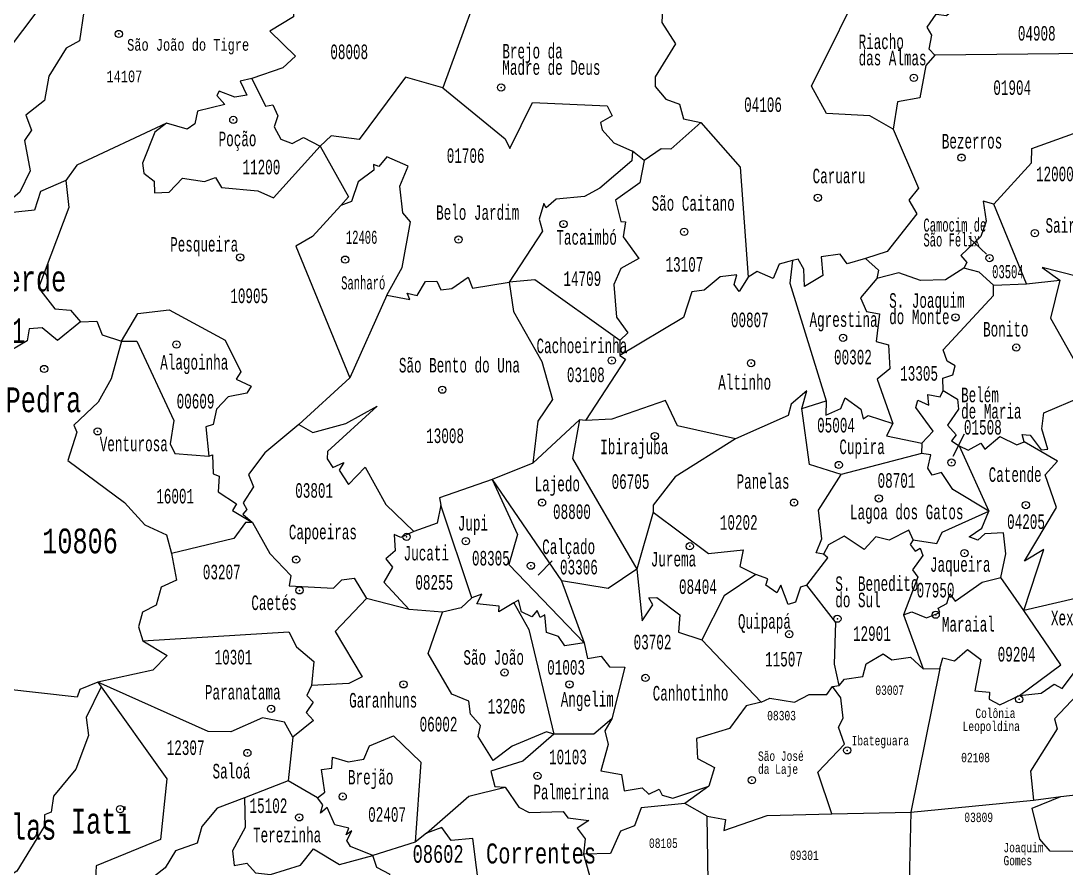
# Model space of a CAD drawing. Header units: millimetres. Extents: x 9851 to 10267, y 23387 to 23778.
# Drawn here: x 10221.05 to 10234.09, y 23633.6 to 23644.17 of the extents above; entities that cross this region are included whole.
import ezdxf
from ezdxf.enums import TextEntityAlignment as Align

# ---------------------------------------------------------------- set-up
doc = ezdxf.new("R2010")
doc.units = ezdxf.units.MM
doc.layers.add('3', color=7, linetype='Continuous')
doc.styles.add('MONOTXT', font='MONOTXT', dxfattribs={"height": 0.2})

# ---------------------------------------------------------------- blocks, each defined once
blk = doc.blocks.new('SEDE')
at = {"layer": '3', "color": 7, "linetype": 'Continuous'}
blk.add_circle((0, 0), 0.00451, dxfattribs=at)

msp = doc.modelspace()

# ---------------------------------------------------------------- linework, layer by layer
at = {"color": 7, "linetype": 'Continuous'}
for p, q in [((10234.455, 23643.761), (10232.452, 23643.738)), ((10228.827, 23642.424), (10228.681, 23642.541)), ((10233.595, 23640.887), (10233.184, 23641.879)), ((10233.095, 23641.257), (10232.882, 23641.456)), ((10233.182, 23640.87), (10233.595, 23640.887)), ((10233.595, 23640.887), (10234.008, 23640.933)), ((10225.618, 23640.746), (10225.155, 23639.712)), ((10228.523, 23640.18), (10228.524, 23639.992)), ((10225.155, 23639.712), (10224.521, 23639.132)), ((10230.79, 23639.33), (10231.096, 23639.428)), ((10228.02, 23639.191), (10227.437, 23638.65)), ((10228.093, 23639.183), (10228.02, 23639.191)), ((10232.818, 23639.013), (10232.675, 23638.734)), ((10232.289, 23638.9), (10232.285, 23638.768)), ((10232.755, 23638.864), (10233.124, 23638.05)), ((10232.285, 23638.768), (10231.283, 23638.508)), ((10227.437, 23638.65), (10226.931, 23638.444)), ((10226.931, 23638.444), (10227.795, 23637.183)), ((10226.677, 23636.97), (10226.291, 23638.125)), ((10228.938, 23638.038), (10228.732, 23637.326)), ((10227.502, 23637.254), (10227.679, 23637.431)), ((10227.795, 23637.183), (10228.076, 23636.407)), ((10233.562, 23636.814), (10233.272, 23637.223)), ((10234.623, 23637.058), (10233.562, 23636.814)), ((10225.897, 23636.823), (10225.363, 23636.962)), ((10226.309, 23636.791), (10225.897, 23636.823)), ((10232.058, 23636.758), (10232.305, 23636.086)), ((10229.546, 23636.446), (10230.283, 23635.67)), ((10232.512, 23636.088), (10232.151, 23634.296)), ((10232.305, 23636.086), (10232.512, 23636.088)), ((10222.011, 23635.92), (10222.053, 23635.86)), ((10231.173, 23635.865), (10231.256, 23635.876)), ((10224.446, 23635.231), (10224.384, 23634.686)), ((10224.384, 23634.686), (10223.841, 23634.474)), ((10224.75, 23634.477), (10224.384, 23634.686)), ((10229.63, 23634.62), (10229.333, 23634.407)), ((10234.023, 23634.493), (10234.87, 23634.589)), ((10229.611, 23634.245), (10229.333, 23634.407)), ((10232.151, 23634.296), (10233.68, 23634.445)), ((10233.68, 23634.445), (10234.023, 23634.493)), ((10231.166, 23634.277), (10232.151, 23634.296)), ((10232.151, 23634.296), (10232.132, 23633.423)), ((10226.11, 23634.037), (10225.969, 23633.921)), ((10225.969, 23633.921), (10225.442, 23633.758))]:
    msp.add_line(p, q, dxfattribs=at)
for points in [[(10226.332, 23645.692), (10226.934, 23645.032), (10226.315, 23643.331)], [(10224.641, 23645.316), (10224.487, 23644.914), (10224.454, 23644.214), (10224.158, 23644.038), (10224.477, 23643.724), (10224.319, 23643.58), (10223.934, 23643.446)], [(10232.452, 23643.738), (10232.378, 23643.812), (10232.411, 23643.987), (10232.353, 23644.088), (10232.465, 23644.25), (10232.596, 23644.234), (10232.767, 23644.384), (10232.726, 23644.499), (10232.79, 23644.482), (10232.901, 23644.643), (10233.16, 23644.681), (10233.1, 23644.779), (10233.215, 23644.899), (10233.18, 23645.058)], [(10229.645, 23644.835), (10229.414, 23644.676), (10229.449, 23644.622), (10229.232, 23644.473), (10229.142, 23644.284), (10229.055, 23644.32), (10229.044, 23644.147), (10229.218, 23643.88), (10228.962, 23643.468), (10228.962, 23643.349), (10229.097, 23643.191), (10229.266, 23643.125), (10229.317, 23642.942), (10229.532, 23642.899)], [(10231.929, 23642.817), (10231.638, 23642.98), (10231.098, 23643.01), (10230.914, 23643.351), (10231.614, 23644.768)], [(10221.956, 23644.618), (10221.972, 23644.363), (10221.837, 23644.281), (10221.782, 23643.916), (10221.617, 23643.827), (10221.4, 23643.477), (10221.347, 23643.173), (10221.113, 23642.989), (10221.184, 23642.802), (10221.097, 23642.672), (10221.167, 23642.295), (10221.04, 23642.029), (10220.783, 23641.815)], [(10219.314, 23643.547), (10219.689, 23643.523), (10220.141, 23643.788), (10220.344, 23643.767), (10220.54, 23643.848), (10220.885, 23643.793), (10221.268, 23644.3)], [(10232.452, 23643.738), (10232.338, 23643.607), (10232.263, 23643.204), (10231.986, 23643.155), (10231.929, 23642.817)], [(10223.934, 23643.446), (10223.788, 23643.415), (10223.872, 23643.241), (10223.719, 23643.216), (10223.527, 23643.287), (10223.498, 23643.233), (10223.598, 23643.124), (10223.254, 23643.04), (10223.221, 23642.883), (10223.127, 23642.815), (10222.869, 23642.89)], [(10223.934, 23643.446), (10224.103, 23643.101), (10224.193, 23643.119), (10224.259, 23642.982), (10224.212, 23642.843), (10224.295, 23642.691), (10224.435, 23642.636), (10224.576, 23642.712), (10224.784, 23642.603)], [(10226.315, 23643.331), (10225.849, 23643.464), (10225.273, 23642.687), (10224.922, 23642.731), (10224.784, 23642.603)], [(10226.315, 23643.331), (10227.094, 23642.693), (10227.15, 23642.572), (10227.434, 23643.147), (10228.365, 23643.107), (10228.427, 23642.982), (10228.28, 23642.898), (10228.301, 23642.805), (10228.447, 23642.643), (10228.681, 23642.541)], [(10222.869, 23642.89), (10221.751, 23642.365), (10221.615, 23642.174)], [(10222.869, 23642.89), (10222.723, 23642.778), (10222.568, 23642.389), (10222.586, 23642.268), (10222.717, 23642.165), (10222.718, 23642.019), (10222.902, 23642.028), (10223.069, 23642.202), (10223.344, 23642.163), (10223.478, 23642.211), (10223.555, 23642.086), (10224.007, 23642.045), (10224.203, 23641.959), (10224.784, 23642.603)], [(10229.532, 23642.899), (10229.157, 23642.567), (10229.036, 23642.57), (10228.827, 23642.424)], [(10229.532, 23642.899), (10230.021, 23642.341), (10230.122, 23640.971)], [(10231.929, 23642.817), (10232.246, 23642.078), (10232.127, 23641.931), (10232.226, 23641.76), (10231.855, 23641.29), (10231.587, 23641.2)], [(10233.184, 23641.879), (10233.655, 23642.395), (10233.658, 23642.572), (10234.178, 23642.759)], [(10224.784, 23642.603), (10225.14, 23641.973), (10225.044, 23641.864)], [(10225.618, 23640.746), (10225.808, 23641.089), (10225.911, 23641.661), (10225.818, 23641.772), (10225.779, 23642.104), (10225.884, 23642.353), (10225.618, 23642.47), (10225.515, 23642.348), (10225.452, 23642.375), (10225.453, 23642.305), (10225.258, 23642.158), (10225.177, 23641.911), (10225.044, 23641.864)], [(10228.681, 23642.541), (10228.67, 23642.419), (10228.272, 23642.079), (10228.081, 23641.975), (10227.728, 23641.943), (10227.603, 23641.833), (10227.575, 23641.887), (10227.517, 23641.691), (10227.559, 23641.541), (10227.144, 23640.905)], [(10228.827, 23642.424), (10228.773, 23642.146), (10228.466, 23641.931), (10228.534, 23641.665), (10228.591, 23641.658), (10228.565, 23641.472), (10228.758, 23641.203), (10228.535, 23641.079), (10228.448, 23640.877), (10228.48, 23640.47), (10228.62, 23640.276), (10228.523, 23640.18)], [(10221.615, 23642.174), (10221.299, 23642.038), (10221.222, 23641.806), (10220.832, 23641.762), (10220.783, 23641.815)], [(10221.615, 23642.174), (10221.65, 23641.837), (10221.273, 23640.835), (10221.477, 23640.576), (10221.672, 23640.558), (10221.797, 23640.413)], [(10225.044, 23641.864), (10224.691, 23641.476), (10224.482, 23641.355), (10225.155, 23639.712)], [(10233.184, 23641.879), (10233.051, 23641.916), (10233.092, 23641.666), (10233.023, 23641.476), (10232.774, 23641.238), (10232.849, 23641.151), (10232.811, 23641.081)], [(10230.677, 23641.175), (10230.51, 23641.131), (10230.433, 23640.953), (10230.236, 23641.04), (10230.122, 23640.971)], [(10230.677, 23641.175), (10230.641, 23640.896), (10231.096, 23639.428)], [(10231.587, 23641.2), (10231.357, 23641.136), (10231.271, 23641.254), (10231.034, 23641.222), (10231.055, 23640.992), (10230.824, 23640.851), (10230.818, 23641.071), (10230.745, 23641.195), (10230.677, 23641.175)], [(10231.587, 23641.2), (10231.748, 23641.057), (10231.726, 23640.952)], [(10234.488, 23641.16), (10234.229, 23640.979), (10233.788, 23641.088), (10234.008, 23640.933)], [(10232.811, 23641.081), (10232.582, 23640.937), (10232.273, 23640.928), (10232, 23641.023), (10231.726, 23640.952)], [(10233.182, 23640.87), (10233.002, 23641.032), (10232.811, 23641.081)], [(10225.618, 23640.746), (10225.903, 23640.691), (10225.869, 23640.771), (10225.995, 23640.739), (10226.099, 23640.917), (10226.24, 23640.919), (10226.288, 23640.812), (10226.426, 23640.826), (10226.632, 23640.97), (10226.684, 23640.831), (10227.144, 23640.905)], [(10228.523, 23640.18), (10227.46, 23640.937), (10227.144, 23640.905)], [(10227.144, 23640.905), (10227.194, 23640.543), (10227.549, 23639.917), (10227.684, 23639.443), (10227.501, 23639.172), (10227.437, 23638.65)], [(10230.122, 23640.971), (10230.01, 23640.791), (10229.946, 23640.876), (10229.98, 23640.999), (10229.772, 23640.972), (10229.575, 23640.807), (10229.421, 23640.785), (10229.315, 23640.467), (10228.524, 23639.992)], [(10231.726, 23640.952), (10231.523, 23640.713), (10231.596, 23640.539), (10231.762, 23640.51), (10231.719, 23640.168), (10231.873, 23640.125), (10231.887, 23639.826), (10231.731, 23639.698), (10231.926, 23639.145)], [(10234.008, 23640.933), (10233.894, 23640.459), (10234.21, 23639.896), (10234.999, 23640.499)], [(10232.556, 23639.557), (10232.549, 23639.708), (10232.675, 23639.75), (10232.705, 23639.864), (10232.604, 23639.923), (10232.552, 23640.063), (10233.182, 23640.739), (10233.182, 23640.87)], [(10222.306, 23640.169), (10222.51, 23640.516), (10222.901, 23640.562), (10223.601, 23640.184), (10223.795, 23639.79), (10223.738, 23639.698), (10223.924, 23639.61), (10223.871, 23639.521), (10223.639, 23639.475), (10223.492, 23639.322), (10223.449, 23639.13), (10223.361, 23639.103), (10223.398, 23638.737)], [(10221.797, 23640.413), (10221.509, 23640.18), (10221.317, 23640.339), (10221.158, 23640.326), (10221.131, 23640.176), (10220.535, 23639.824)], [(10221.797, 23640.413), (10222.001, 23640.419), (10222.065, 23640.249), (10222.306, 23640.169)], [(10222.306, 23640.169), (10222.177, 23639.7), (10222.017, 23639.412), (10221.712, 23639.123), (10221.751, 23639.038), (10221.638, 23638.681), (10222.345, 23638.161), (10222.597, 23637.88), (10222.87, 23637.755), (10222.932, 23637.522)], [(10222.306, 23640.169), (10222.498, 23640.171), (10222.961, 23639.18), (10222.915, 23638.891), (10222.972, 23638.768), (10223.398, 23638.737)], [(10228.524, 23639.992), (10228.591, 23639.947), (10228.093, 23639.183)], [(10233.564, 23638.917), (10233.541, 23639.009), (10233.637, 23639), (10233.776, 23638.815), (10233.859, 23638.822), (10233.783, 23639.076), (10233.809, 23639.278), (10234.281, 23639.478), (10234.358, 23639.235), (10234.589, 23639.407), (10234.618, 23639.519), (10234.873, 23639.647)], [(10230.79, 23639.33), (10230.855, 23639.55), (10230.657, 23639.386), (10230.622, 23639.243), (10229.963, 23638.953)], [(10231.096, 23639.428), (10231.09, 23639.248), (10231.276, 23639.33), (10231.333, 23639.465), (10231.527, 23639.323), (10231.557, 23639.201), (10231.62, 23639.244), (10231.926, 23639.145)], [(10232.289, 23638.9), (10232.428, 23639.049), (10232.213, 23639.343), (10232.24, 23639.435), (10232.377, 23639.373), (10232.364, 23639.507), (10232.518, 23639.477), (10232.556, 23639.557)], [(10232.556, 23639.557), (10232.734, 23639.447), (10232.747, 23639.322), (10232.61, 23639.123), (10232.716, 23639.001), (10232.66, 23638.927), (10232.755, 23638.864)], [(10224.521, 23639.132), (10224.692, 23639.03), (10225.106, 23639.144), (10225.496, 23639.359), (10224.878, 23638.794), (10224.874, 23638.704), (10224.942, 23638.597), (10225.079, 23638.657), (10225.023, 23638.564), (10225.137, 23638.382), (10225.346, 23638.598), (10225.605, 23638.136), (10225.954, 23637.797)], [(10229.963, 23638.953), (10229.243, 23639.116), (10229.093, 23639.429), (10228.423, 23639.198), (10228.093, 23639.183)], [(10231.283, 23638.508), (10230.887, 23638.632), (10230.79, 23639.33)], [(10228.02, 23639.191), (10227.933, 23638.707), (10228.732, 23637.326)], [(10224.521, 23639.132), (10224.094, 23638.779), (10223.89, 23638.508), (10223.955, 23638.353), (10223.824, 23638.156), (10223.871, 23638.073), (10223.82, 23638.015), (10223.942, 23637.908)], [(10231.926, 23639.145), (10231.847, 23638.989), (10232.289, 23638.9)], [(10229.963, 23638.953), (10229.211, 23638.479), (10228.938, 23638.126), (10228.938, 23638.038)], [(10232.755, 23638.864), (10232.865, 23638.81), (10233.023, 23638.899), (10233.072, 23638.824), (10233.262, 23638.982), (10233.474, 23638.88), (10233.564, 23638.917)], [(10233.562, 23636.814), (10233.808, 23637.571), (10233.567, 23637.427), (10233.969, 23638.096), (10233.828, 23638.502), (10233.98, 23638.673), (10233.564, 23638.917)], [(10223.398, 23638.737), (10223.442, 23638.752), (10223.45, 23638.517), (10223.527, 23638.487), (10223.512, 23638.29), (10223.74, 23638.142), (10223.691, 23638.058), (10223.942, 23637.908)], [(10233.124, 23638.05), (10232.676, 23638.319), (10232.533, 23638.535), (10232.417, 23638.5), (10232.363, 23638.586), (10232.4, 23638.753), (10232.285, 23638.768)], [(10226.931, 23638.444), (10226.273, 23638.219), (10226.291, 23638.125)], [(10226.931, 23638.444), (10227.247, 23637.759), (10227.138, 23637.384), (10228.076, 23636.407)], [(10231.062, 23637.513), (10230.971, 23637.532), (10231.041, 23637.704), (10230.999, 23638.064), (10231.283, 23638.508)], [(10226.291, 23638.125), (10226.246, 23637.9), (10225.954, 23637.797)], [(10228.938, 23638.038), (10229.626, 23637.522), (10230.06, 23637.568), (10230.018, 23637.362), (10230.217, 23637.261)], [(10232.181, 23637.695), (10232.476, 23637.647), (10232.54, 23637.791), (10233.124, 23638.05)], [(10233.272, 23637.223), (10233.337, 23637.52), (10233.307, 23637.782), (10233.073, 23637.767), (10232.986, 23637.691), (10232.88, 23637.732), (10233.038, 23637.837), (10233.124, 23638.05)], [(10223.942, 23637.908), (10223.853, 23637.909), (10223.707, 23637.711), (10222.932, 23637.522)], [(10223.942, 23637.908), (10224.156, 23637.522), (10224.421, 23637.249), (10224.4, 23637.121), (10224.952, 23637.09), (10225.057, 23637.196), (10225.21, 23637.214), (10225.363, 23636.962)], [(10225.954, 23637.797), (10225.792, 23637.722), (10225.708, 23637.761), (10225.719, 23637.556), (10225.604, 23637.455), (10225.688, 23637.354), (10225.58, 23637.167), (10225.897, 23636.823)], [(10232.181, 23637.695), (10232.124, 23637.815), (10231.88, 23637.69), (10231.716, 23637.732), (10231.571, 23637.574), (10231.32, 23637.738), (10231.123, 23637.63), (10231.062, 23637.513)], [(10232.181, 23637.695), (10232.144, 23637.635), (10232.203, 23637.55), (10232.268, 23637.588), (10232.302, 23637.5), (10232.171, 23637.319), (10232.238, 23637.228), (10232.058, 23636.758)], [(10222.932, 23637.522), (10222.994, 23637.192), (10222.803, 23637.104), (10222.741, 23636.879), (10222.571, 23636.792), (10222.518, 23636.609), (10222.574, 23636.432)], [(10230.852, 23637.128), (10231.116, 23637.469), (10231.062, 23637.513)], [(10228.732, 23637.326), (10228.378, 23637.087), (10227.795, 23637.183)], [(10228.732, 23637.326), (10228.799, 23636.684), (10228.933, 23636.884), (10228.885, 23636.972), (10228.985, 23636.973), (10229.271, 23636.76), (10229.252, 23636.543), (10229.546, 23636.446)], [(10230.217, 23637.261), (10229.825, 23636.993), (10229.546, 23636.446)], [(10230.852, 23637.128), (10230.775, 23637.101), (10230.713, 23636.915), (10230.622, 23636.885), (10230.528, 23637.127), (10230.48, 23637.032), (10230.343, 23637.126), (10230.366, 23637.207), (10230.217, 23637.261)], [(10231.256, 23635.876), (10231.197, 23636.141), (10231.215, 23636.661), (10230.852, 23637.128)], [(10232.058, 23636.758), (10232.164, 23636.795), (10232.348, 23636.721), (10232.512, 23636.788), (10232.49, 23636.841), (10232.599, 23636.898), (10232.639, 23637.018), (10232.705, 23636.928), (10233.041, 23637.167), (10233.272, 23637.223)], [(10227.2, 23636.907), (10227.014, 23636.794), (10227.018, 23636.867), (10226.739, 23636.896), (10226.8, 23637.015), (10226.677, 23636.97)], [(10225.363, 23636.962), (10224.973, 23636.549), (10225.308, 23635.986), (10225.144, 23635.901), (10224.676, 23635.875)], [(10226.677, 23636.97), (10226.543, 23636.844), (10226.309, 23636.791)], [(10228.076, 23636.407), (10227.837, 23636.372), (10227.757, 23636.487), (10227.607, 23636.537), (10227.588, 23636.759), (10227.527, 23636.723), (10227.49, 23636.812), (10227.425, 23636.735), (10227.295, 23636.797), (10227.257, 23636.941), (10227.2, 23636.907)], [(10227.2, 23636.907), (10227.387, 23636.576), (10227.7, 23635.269)], [(10227.7, 23635.269), (10227.608, 23635.298), (10227.18, 23635.121), (10226.941, 23634.942), (10226.755, 23635.242), (10226.783, 23635.379), (10226.661, 23635.521), (10226.639, 23635.681), (10226.427, 23635.769), (10226.13, 23636.276), (10226.309, 23636.791)], [(10233.508, 23635.751), (10234.02, 23636.135), (10233.562, 23636.814)], [(10222.574, 23636.432), (10224.393, 23636.546), (10224.49, 23636.358), (10224.708, 23636.177), (10224.676, 23635.875)], [(10222.574, 23636.432), (10222.878, 23636.252), (10222.7, 23636.068), (10222.011, 23635.92)], [(10228.076, 23636.407), (10228.117, 23636.215), (10228.289, 23636.241), (10228.393, 23636.111), (10228.586, 23636.106), (10228.421, 23635.463)], [(10232.512, 23636.088), (10232.548, 23636.223), (10232.695, 23636.184), (10232.856, 23636.326), (10233.023, 23636.201), (10232.95, 23635.811), (10233.133, 23635.794), (10233.127, 23635.706), (10233.26, 23635.636), (10233.508, 23635.751)], [(10231.256, 23635.876), (10231.323, 23635.956), (10231.552, 23635.987), (10231.595, 23636.148), (10231.806, 23636.273), (10231.915, 23636.196), (10232.148, 23636.232), (10232.305, 23636.086)], [(10233.508, 23635.751), (10233.776, 23635.783), (10233.94, 23635.892), (10234.037, 23635.841), (10234.203, 23636.06)], [(10234.203, 23636.06), (10234.29, 23635.83), (10233.943, 23635.46), (10233.976, 23635.337), (10233.645, 23634.807), (10233.68, 23634.445)], [(10222.053, 23635.86), (10221.867, 23635.479), (10221.895, 23635.254), (10221.737, 23634.833), (10221.459, 23634.496), (10221.432, 23634.295), (10221.348, 23634.263), (10221.345, 23634.117), (10221.002, 23633.561), (10220.883, 23633.484), (10220.979, 23633.213), (10221.171, 23633.017), (10221.297, 23632.984), (10221.209, 23632.675), (10221.001, 23632.34), (10220.792, 23632.28), (10220.627, 23632.105), (10220.541, 23632.173), (10220.455, 23632.119), (10220.39, 23631.924), (10220.218, 23631.732)], [(10222.011, 23635.92), (10221.789, 23635.826), (10221.753, 23635.731), (10220.827, 23635.837)], [(10222.053, 23635.86), (10222.874, 23634.714), (10222.795, 23633.954), (10221.99, 23633.627), (10221.983, 23633.461)], [(10224.446, 23635.231), (10224.342, 23635.42), (10224.067, 23635.474), (10223.672, 23635.3), (10223.388, 23635.302), (10222.011, 23635.92)], [(10224.676, 23635.875), (10224.619, 23635.753), (10224.696, 23635.669), (10224.61, 23635.538), (10224.703, 23635.44), (10224.446, 23635.231)], [(10230.283, 23635.67), (10230.394, 23635.719), (10230.702, 23635.667), (10230.885, 23635.764), (10231.103, 23635.766), (10231.173, 23635.865)], [(10231.166, 23634.277), (10230.991, 23634.796), (10231.322, 23635.144), (10231.247, 23635.359), (10231.305, 23635.468), (10231.277, 23635.721), (10231.173, 23635.865)], [(10230.283, 23635.67), (10230.099, 23635.622), (10229.889, 23635.339), (10229.48, 23635.214), (10229.492, 23634.968), (10229.703, 23634.853), (10229.63, 23634.62)], [(10228.421, 23635.463), (10228.199, 23635.268), (10227.7, 23635.269)], [(10228.421, 23635.463), (10228.337, 23635.31), (10228.376, 23635.14), (10228.285, 23634.811), (10228.544, 23634.765), (10228.578, 23634.563), (10228.8, 23634.6), (10228.882, 23634.522), (10229.012, 23634.585), (10229.048, 23634.507), (10229.185, 23634.473), (10229.63, 23634.62)], [(10224.75, 23634.477), (10224.844, 23634.548), (10224.801, 23634.83), (10224.932, 23634.847), (10224.938, 23634.983), (10225.134, 23634.923), (10225.33, 23634.958), (10225.402, 23635.126), (10225.701, 23635.249), (10226.041, 23634.922), (10225.969, 23633.921)], [(10227.7, 23635.269), (10227.312, 23634.934), (10226.912, 23634.81), (10226.962, 23634.619), (10227.092, 23634.61)], [(10226.11, 23634.037), (10226.64, 23634.498), (10227.092, 23634.61)], [(10227.092, 23634.61), (10227.262, 23634.361), (10227.391, 23634.292), (10227.815, 23634.306), (10227.875, 23634.228), (10228.135, 23634.192), (10227.988, 23634.097), (10228.091, 23633.963), (10228.071, 23633.772)], [(10223.841, 23634.474), (10223.501, 23634.345), (10223.311, 23634.117), (10223.25, 23633.909), (10222.982, 23633.814), (10222.854, 23633.604), (10222.453, 23633.289), (10222.317, 23633.229), (10222.26, 23633.379), (10221.983, 23633.461)], [(10223.841, 23634.474), (10223.851, 23634.106), (10223.691, 23633.813), (10223.714, 23633.631), (10223.869, 23633.661), (10223.98, 23633.539), (10224.165, 23633.518), (10224.539, 23633.635), (10224.704, 23633.839), (10225.028, 23633.644), (10225.442, 23633.758)], [(10225.442, 23633.758), (10225.163, 23633.868), (10225.117, 23633.945), (10225.18, 23634.065), (10225.108, 23634.014), (10225.143, 23634.097), (10224.97, 23634.14), (10224.872, 23634.355), (10224.79, 23634.283), (10224.819, 23634.389), (10224.75, 23634.477)], [(10229.333, 23634.407), (10228.788, 23634.349), (10228.706, 23634.125), (10228.529, 23634.059), (10228.404, 23633.783), (10228.071, 23633.772)], [(10234.942, 23633.401), (10234.447, 23633.803), (10233.89, 23633.811), (10233.761, 23633.962), (10233.666, 23634.345), (10234.023, 23634.493)], [(10228.95, 23632.664), (10229.623, 23633.428), (10229.611, 23634.245)], [(10229.611, 23634.245), (10229.838, 23634.207), (10229.82, 23634.068), (10230.359, 23634.254), (10231.166, 23634.277)], [(10226.867, 23632.555), (10226.69, 23633.968), (10226.418, 23633.945), (10226.302, 23634.104), (10226.11, 23634.037)], [(10225.751, 23632.159), (10225.672, 23632.194), (10225.678, 23632.451), (10225.559, 23632.551), (10225.541, 23632.719), (10225.502, 23632.695), (10225.55, 23632.797), (10225.487, 23632.935), (10225.604, 23632.973), (10225.722, 23633.146), (10225.611, 23633.197), (10225.568, 23633.364), (10225.659, 23633.519), (10225.491, 23633.606), (10225.442, 23633.758)], [(10228.071, 23633.772), (10228.171, 23633.405), (10228.513, 23633.09), (10228.281, 23633.018), (10228.205, 23633.055), (10228.172, 23632.971), (10228.144, 23633.086), (10228.013, 23633.128), (10227.878, 23633.062)]]:
    msp.add_lwpolyline(points, dxfattribs=at)
for p in [(10222.274, 23644.002), (10232.188, 23643.455), (10227.041, 23643.335), (10223.702, 23642.93), (10232.783, 23642.46), (10230.991, 23641.96), (10227.819, 23641.632), (10229.324, 23641.535), (10226.51, 23641.438), (10233.697, 23641.518), (10223.788, 23641.216), (10225.097, 23641.188), (10233.133, 23641.207), (10232.708, 23640.468), (10222.994, 23640.13), (10231.305, 23640.213), (10233.466, 23640.091), (10228.422, 23639.93), (10230.158, 23639.896), (10221.344, 23639.824), (10226.308, 23639.566), (10222.01, 23639.046), (10228.958, 23638.988), (10231.252, 23638.627), (10232.658, 23638.657), (10227.552, 23638.157), (10230.694, 23638.157), (10231.752, 23638.21), (10233.585, 23638.127), (10225.863, 23637.73), (10226.602, 23637.677), (10229.394, 23637.613), (10232.819, 23637.527), (10224.485, 23637.446), (10227.413, 23637.371), (10224.527, 23637.063), (10232.461, 23636.76), (10231.235, 23636.71), (10230.635, 23636.516), (10227.085, 23636.038), (10228.841, 23635.971), (10225.824, 23635.891), (10227.894, 23635.891), (10233.502, 23635.705), (10224.172, 23635.585), (10223.877, 23635.035), (10231.358, 23635.068), (10227.494, 23634.749), (10230.169, 23634.696), (10225.066, 23634.491), (10222.291, 23634.335), (10224.524, 23634.232)]:
    msp.add_point(p, dxfattribs=at)

# ---------------------------------------------------------------- block references
for p, xscale, yscale, zscale, rotation in [((10222.274, 23644.002), 9.999980843473645, 9.999980843473645, 10, 1.05767599642367), ((10232.188, 23643.455), 10, 10, 10, 1.06381145899449), ((10227.041, 23643.335), 9.99997753436206, 9.99997753436206, 10, 1.071018914415844), ((10223.702, 23642.93), 10.00001340305223, 10.00001340305223, 10, 1.081955982146853), ((10232.783, 23642.46), 9.999986242068749, 9.999986242068749, 10, 1.087829685467251), ((10230.991, 23641.96), 9.999985053560586, 9.999985053560586, 10, 1.101439359411497), ((10227.819, 23641.632), 10.00001741840244, 10.00001741840244, 10, 1.111042537851131), ((10229.324, 23641.535), 10.00002283985448, 10.00002283985448, 10, 1.11264306153599), ((10233.697, 23641.518), 10.00001471060266, 10.00001471060266, 10, 1.110242275358228), ((10226.51, 23641.438), 9.999987148791318, 9.999987148791318, 10, 1.115849299434249), ((10223.788, 23641.216), 10, 10, 10, 1.121451132504371), ((10225.097, 23641.188), 10, 10, 10, 1.121984639299169), ((10233.133, 23641.207), 10, 10, 10, 1.118250087654504), ((10232.708, 23640.468), 10.00001198393699, 10.00001198393699, 10, 1.136661292206075), ((10231.305, 23640.213), 9.999989517567027, 9.999989517567027, 10, 1.143602149790447), ((10222.994, 23640.13), 10, 10, 10, 1.14600291446121), ((10233.466, 23640.091), 10, 10, 10, 1.145469411548552), ((10228.422, 23639.93), 10.00001562523733, 10.00001562523733, 10, 1.151071182205867), ((10221.344, 23639.824), 10.0000203052035, 10.0000203052035, 10, 1.152404933884367), ((10230.158, 23639.896), 10.00001749657354, 10.00001749657354, 10, 1.151604683027067), ((10226.308, 23639.566), 10, 10, 10, 1.15961257080989), ((10222.01, 23639.046), 9.999989475608213, 9.999989475608213, 10, 1.170021234267577), ((10228.958, 23638.988), 10, 10, 10, 1.173222223061216), ((10231.252, 23638.627), 9.999984966498724, 9.999984966498724, 10, 1.181763659931181), ((10232.658, 23638.657), 9.999982086301115, 9.999982086301115, 10, 1.180963414593882), ((10227.552, 23638.157), 9.999977968587471, 9.999977968587471, 10, 1.192705853424371), ((10230.694, 23638.157), 9.999979907585317, 9.999979907585317, 10, 1.193239348320638), ((10231.752, 23638.21), 10.00002161784878, 10.00002161784878, 10, 1.19190006085203), ((10233.585, 23638.127), 9.999980877409355, 9.999980877409355, 10, 1.193506095691177), ((10225.863, 23637.73), 10.00001202622097, 10.00001202622097, 10, 1.202041984163801), ((10226.602, 23637.677), 10.00001789133218, 10.00001789133218, 10, 1.203642457322716), ((10229.394, 23637.613), 9.99997916772172, 9.99997916772172, 10, 1.205782033052633), ((10232.819, 23637.527), 9.999987995665556, 9.999987995665556, 10, 1.208182746675185), ((10224.485, 23637.446), 9.999986032383044, 9.999986032383044, 10, 1.207649255125435), ((10227.413, 23637.371), 10, 10, 10, 1.210850201279204), ((10224.527, 23637.063), 10.00001853740928, 10.00001853740928, 10, 1.216451838846146), ((10231.235, 23636.71), 10.00001369329375, 10.00001369329375, 10, 1.227660760377724), ((10232.461, 23636.76), 10.0000107012145, 10.0000107012145, 10, 1.226860530810802), ((10230.635, 23636.516), 9.99998412981577, 9.99998412981577, 10, 1.232201122966317), ((10227.085, 23636.038), 10.00001931066344, 10.00001931066344, 10, 1.241537110699863), ((10225.824, 23635.891), 9.999982855871782, 9.999982855871782, 10, 1.244210317020574), ((10227.894, 23635.891), 9.999987914241599, 9.999987914241599, 10, 1.24554402769339), ((10228.841, 23635.971), 9.999982855871782, 9.999982855871782, 10, 1.244210317020574), ((10233.502, 23635.705), 10.00001430511025, 10.00001430511025, 10, 1.252479301397397), ((10224.172, 23635.585), 10, 10, 10, 1.24954515160604), ((10223.877, 23635.035), 10, 10, 10, 1.261554324130717), ((10231.358, 23635.068), 10.00002303024059, 10.00002303024059, 10, 1.266889112776908), ((10227.494, 23634.749), 9.999999999999998, 9.999999999999998, 9.999999999999998, 1.271696325073614), ((10230.169, 23634.696), 9.999999999999998, 9.999999999999998, 9.999999999999998, 1.274897190714708), ((10225.066, 23634.491), 10, 10, 10, 1.27516392915914), ((10222.291, 23634.335), 10, 10, 10, 1.27516392915914), ((10224.524, 23634.232), 9.999981669965317, 9.999981669965317, 10, 1.28023791015597)]:
    msp.add_blockref('SEDE', p, dxfattribs=dict(at, xscale=xscale, yscale=yscale, zscale=zscale, rotation=rotation))

# ---------------------------------------------------------------- texts
at = {"color": 7, "linetype": 'Continuous', "style": 'MONOTXT'}
for s, height, rotation, width, p in [('Riacho ', 0.1811, 359.988, 0.599991, (10231.5, 23643.995)), ('Brejo da ', 0.1812, 359.9935, 0.599994, (10227.057, 23643.878)), ('08008', 0.1814, 359.9999, 0.599991, (10224.912, 23643.87)), ('das Almas', 0.1811, 359.988, 0.599991, (10231.5, 23643.792)), ('Madre de Deus', 0.18123, 359.9935, 0.599994, (10227.057, 23643.674)), ('04106', 0.1815, 0, 0.599991, (10230.072, 23643.211)), ('Po%%231%%227o', 0.18149, 0, 0.600003, (10223.519, 23642.784)), ('Caruaru', 0.1815, 360, 0.6, (10230.926, 23642.322)), ('S%%227o Caitano', 0.18153, 360, 0.599991, (10228.918, 23641.98)), ('Belo Jardim', 0.18154, 360, 0.600003, (10226.231, 23641.866)), ('Camocim de ', 0.16311, 359.9896, 0.555554, (10232.308, 23641.7)), ('12406', 0.1634, 360, 0.555548, (10225.106, 23641.548)), ('S%%227o F%%233lix', 0.16311, 359.9896, 0.555554, (10232.308, 23641.515)), ('03504', 0.1634, 0.0001, 0.555552, (10233.165, 23641.119)), ('S. Joaquim ', 0.18125, 359.9888, 0.600009, (10231.881, 23640.769)), ('do Monte', 0.1812, 359.9888, 0.600009, (10231.881, 23640.565)), ('01201', 0.3087, 360, 0.705878, (10220.17, 23640.455)), ('S%%227o Bento do Una', 0.18162, 0, 0.600009, (10225.767, 23639.962)), ('Bel%%233m ', 0.1812, 359.9834, 0.599994, (10232.778, 23639.591)), ('de Maria', 0.1812, 359.9834, 0.599994, (10232.778, 23639.387)), ('S. Benedito ', 0.18142, 359.9888, 0.6, (10231.209, 23637.238)), ('do Sul', 0.1814, 359.9888, 0.6, (10231.209, 23637.034)), ('Iati', 0.3092, 0, 0.705878, (10221.677, 23634.339)), ('%%193guas Belas', 0.30923, 0, 0.70588, (10219.418, 23634.263))]:
    msp.add_text(s, height=height, rotation=rotation, dxfattribs=dict(at, width=width)).set_placement(p, align=Align.TOP_LEFT)
for s, height, rotation, width, p in [('04908', 0.1814, 0.0001, 0.600003, (10233.721, 23644.01)), ('01904', 0.1815, 0, 0.599994, (10233.415, 23643.333)), ('Bezerros', 0.1815, 360, 0.600009, (10232.914, 23642.663)), ('01706', 0.1815, 360, 0.600003, (10226.599, 23642.485)), ('12000', 0.1815, 0, 0.600006, (10233.947, 23642.256)), ('Sair%%233', 0.1815, 360, 0.600006, (10234.066, 23641.622)), ('Tacaimb%%243', 0.18155, 360, 0.600009, (10228.108, 23641.473)), ('Pesqueira', 0.1816, 360, 0.599997, (10223.339, 23641.359)), ('13107', 0.1816, 360, 0.6, (10229.328, 23641.128)), ('14709', 0.1816, 360, 0.600003, (10228.054, 23640.951)), ('10905', 0.1816, 360, 0.599997, (10223.9, 23640.737)), ('00807', 0.1816, 360, 0.600006, (10230.143, 23640.436)), ('Agrestina', 0.1816, 360, 0.599997, (10231.312, 23640.42)), ('Bonito', 0.1816, 360, 0.600003, (10233.335, 23640.327)), ('Cachoeirinha', 0.18162, 360, 0.599997, (10228.049, 23640.12)), ('Alagoinha', 0.1816, 360, 0.600006, (10223.215, 23639.888)), ('03108', 0.1816, 360, 0.600003, (10228.098, 23639.751)), ('13305', 0.1816, 359.9999, 0.599997, (10232.254, 23639.769)), ('Altinho', 0.1816, 360, 0.600009, (10230.079, 23639.665)), ('00609', 0.1817, 360, 0.599994, (10223.231, 23639.422)), ('05004', 0.1817, 0, 0.600003, (10231.218, 23639.123)), ('01508', 0.1817, 0, 0.599994, (10233.049, 23639.097)), ('13008', 0.1817, 0.0001, 0.600006, (10226.343, 23638.991)), ('Ibirajuba', 0.1817, 0, 0.600003, (10228.702, 23638.833)), ('Cupira', 0.1817, 0, 0.600003, (10231.543, 23638.834)), ('Catende', 0.1817, 0, 0.600003, (10233.452, 23638.514)), ('Lajedo', 0.1817, 0, 0.600006, (10227.742, 23638.37)), ('06705', 0.1817, 0, 0.599991, (10228.655, 23638.42)), ('Panelas', 0.1817, 0, 0.6, (10230.308, 23638.429)), ('08701', 0.1817, 0, 0.6, (10231.972, 23638.434)), ('03801', 0.1817, 0, 0.600003, (10224.71, 23638.309)), ('Lagoa dos Gatos', 0.18171, 0, 0.599997, (10232.1, 23638.021)), ('08800', 0.1817, 0, 0.599997, (10227.925, 23638.044)), ('Capoeiras', 0.1817, 0, 0.599997, (10224.819, 23637.771)), ('Jupi', 0.1817, 0, 0.6, (10226.69, 23637.881)), ('10202', 0.1817, 0, 0.599994, (10230.005, 23637.91)), ('04205', 0.1817, 0, 0.599994, (10233.587, 23637.92)), ('Jucati', 0.1817, 360, 0.600006, (10226.109, 23637.535)), ('Cal%%231ado', 0.18174, 360, 0.6, (10227.884, 23637.586)), ('08305', 0.1817, 360, 0.599997, (10226.914, 23637.464)), ('Jurema', 0.1817, 360, 0.599997, (10229.191, 23637.451)), ('Jaqueira', 0.1817, 0, 0.600003, (10232.767, 23637.366)), ('03207', 0.1817, 360, 0.6, (10223.558, 23637.292)), ('03306', 0.1817, 0, 0.599994, (10228.012, 23637.353)), ('08255', 0.1818, 360, 0.599997, (10226.208, 23637.163)), ('08404', 0.1818, 0, 0.600003, (10229.496, 23637.109)), ('07950', 0.1818, 0, 0.600003, (10232.459, 23637.066)), ('Caet%%233s', 0.1818, 360, 0.599997, (10224.21, 23636.915)), ('Quipap%%225', 0.18178, 0, 0.599991, (10230.325, 23636.656)), ('Maraial', 0.1818, 360, 0.599991, (10232.868, 23636.647)), ('Xex%%233u', 0.1818, 360, 0.600009, (10234.134, 23636.724)), ('12901', 0.1818, 0, 0.600003, (10231.665, 23636.524)), ('03702', 0.1818, 0, 0.6, (10228.93, 23636.418)), ('10301', 0.1818, 0, 0.599994, (10223.704, 23636.23)), ('S%%227o Jo%%227o', 0.1818, 360, 0.599994, (10226.949, 23636.232)), ('09204', 0.1818, 0, 0.599997, (10233.47, 23636.266)), ('01003', 0.1818, 0, 0.599991, (10227.852, 23636.103)), ('11507', 0.1818, 0, 0.599994, (10230.569, 23636.205)), ('Paranatama', 0.1818, 360, 0.599997, (10223.82, 23635.793)), ('Garanhuns', 0.1818, 0, 0.600003, (10225.571, 23635.7)), ('Angelim', 0.1818, 360, 0.600003, (10228.116, 23635.685)), ('Canhotinho', 0.1818, 360, 0.600006, (10229.404, 23635.788)), ('03007', 0.1175, 360, 0.70587, (10231.888, 23635.818)), ('13206', 0.1818, 360, 0.600009, (10227.11, 23635.618)), ('08303', 0.1175, 360, 0.705874, (10230.539, 23635.501)), ('06002', 0.1818, 0, 0.600003, (10226.261, 23635.394)), ('12307', 0.1819, 360, 0.599994, (10223.107, 23635.101)), ('10103', 0.1819, 0, 0.599991, (10227.875, 23634.985)), ('02108', 0.1175, 0, 0.705868, (10232.958, 23634.978)), ('Salo%%225', 0.1819, 360, 0.599994, (10223.679, 23634.816)), ('Brej%%227o', 0.1819, 0, 0.599991, (10225.415, 23634.714)), ('Palmeirina', 0.1819, 360, 0.600003, (10227.916, 23634.555)), ('15102', 0.1819, 0, 0.599997, (10224.14, 23634.377)), ('02407', 0.1819, 0.0001, 0.599994, (10225.62, 23634.268)), ('03809', 0.1175, 0, 0.705877, (10232.997, 23634.232)), ('Terezinha', 0.1819, 0, 0.600003, (10224.373, 23634.019)), ('08602', 0.2204, 0, 0.666662, (10226.256, 23633.776)), ('08105', 0.1175, 360, 0.705881, (10229.065, 23633.91)), ('09301', 0.1175, 0, 0.705871, (10230.823, 23633.759))]:
    msp.add_text(s, height=height, rotation=rotation, dxfattribs=dict(at, width=width)).set_placement(p, align=Align.MIDDLE)
for s, height, rotation, width, p in [('S%%227o Jo%%227o do Tigre', 0.14652, 360, 0.705879, (10222.378, 23643.793)), ('Ibateguara', 0.1175, 360, 0.705878, (10231.412, 23635.13)), ('S%%227o Jos%%233', 0.11682, 0.0303, 0.705885, (10230.245, 23634.937)), ('da Laje', 0.1168, 0.0303, 0.705885, (10230.245, 23634.775)), ('Joaquim', 0.1168, 0.0313, 0.705878, (10233.306, 23633.796)), ('Gomes', 0.1168, 0.0313, 0.705878, (10233.307, 23633.634))]:
    msp.add_text(s, height=height, rotation=rotation, dxfattribs=dict(at, width=width)).set_placement(p)
for s, height, width, p in [('14107', 0.1465, 0.705888, (10222.344, 23643.473)), ('00302', 0.1816, 0.599994, (10231.429, 23639.972)), ('Venturosa', 0.1817, 0.600003, (10222.461, 23638.889)), ('16001', 0.1817, 0.599994, (10222.977, 23638.238))]:
    msp.add_text(s, height=height, dxfattribs=dict(at, width=width)).set_placement(p, align=Align.MIDDLE)
for s, height, width, p in [('11200', 0.1815, 0.599994, (10223.817, 23642.433)), ('Arcoverde', 0.3087, 0.705882, (10219.921, 23641.101)), ('Sanhar%%243', 0.16342, 0.555557, (10225.047, 23640.98)), ('Pedra', 0.3088, 0.705879, (10220.863, 23639.594)), ('10806', 0.3089, 0.705879, (10221.319, 23637.834))]:
    msp.add_text(s, height=height, dxfattribs=dict(at, width=width)).set_placement(p, align=Align.TOP_LEFT)
at = {"color": 7, "linetype": 'Continuous', "style": 'MONOTXT', "width": 0.705874}
for s, height, p in [('Col%%244nia ', 0.11681, (10233.527, 23635.588)), ('Leopoldina', 0.1168, (10233.511, 23635.426))]:
    msp.add_text(s, height=height, rotation=0.03, dxfattribs=at).set_placement(p, align=Align.TOP_RIGHT)
at = {"color": 7, "linetype": 'Continuous', "style": 'MONOTXT', "width": 0.705885}
msp.add_text('Correntes', height=0.2497, rotation=0, dxfattribs=at).set_placement((10227.54, 23633.657), align=Align.CENTER)

doc.saveas('drawing.dxf')
